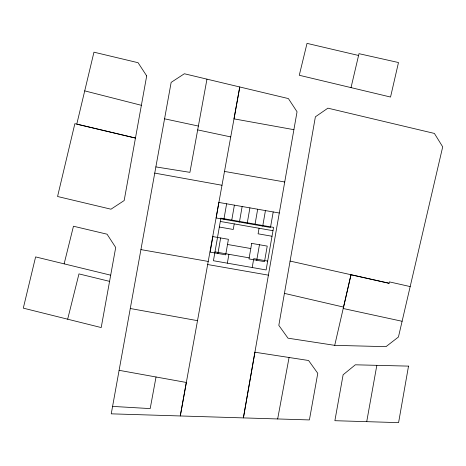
<?xml version="1.0" encoding="UTF-8"?>
<svg xmlns="http://www.w3.org/2000/svg" width="466" height="466" viewBox="0 0 466 466"><rect width="100%" height="100%" fill="white"/><g stroke="black" fill="none" stroke-linecap="round" stroke-linejoin="round"><path stroke-width="0.7" d="M217.925 253.481L220.645 237.951M223.907 219.323L226.622 203.793M231.666 220.68L234.386 205.151M227.356 263.173L228.905 254.308M234.229 223.896L233.25 229.464L219.335 227.029M239.431 222.037L242.151 206.508M247.196 223.395L249.91 207.871M254.96 224.752L257.675 209.228M252.199 267.519L253.749 258.653L267.67 261.088M259.067 228.253L258.094 233.81L272.016 236.25M256.743 260.273L259.463 244.743M262.725 226.115L265.439 210.585M273.204 211.943L270.484 227.472L216.142 217.96L218.857 202.436L279.303 213.009M293.895 129.676L297.046 111.776L288.396 98.582L184.367 73.756L171.15 82.377L111.24 413.837L309.407 419.93L317.771 373.318L308.591 360.503L254.914 352.214L243.392 417.897L293.895 129.676L234.014 118.859L239.769 86.961L180.278 415.969L186.324 382.464L119.104 370.313M284.423 293.376L278.819 325.367L288.005 338.182L334.716 345.347L385.976 346.663L398.442 337.005L442.7 146.848L434.399 133.433L327.913 108.164L315.383 116.815L284.423 293.376L343.541 307.088M366.719 421.66L376.831 365.338M109.568 281.359L115.708 247.481L107.058 234.194L73.465 226.226L64.133 263.855L35.614 256.906L23.3 308.142L101.204 327.563L109.568 281.359L78.964 273.903L67.669 319.187M206.962 79.156L189.912 172.35L155.877 166.904M156.034 376.994L150.186 408.595L112.58 406.399M277.66 418.963L289.077 357.474M410.191 286.584L389.419 281.883L389.075 283.27L351.003 274.724L343.226 308.509L402.094 321.278M334.716 345.347L351.003 274.724M358.575 55.471L358.995 53.677L398.482 62.537L390.543 97.044L299.277 75.271L307.024 43.373L358.575 55.471L351.026 87.62M224.501 171.43L284.732 181.996M220.307 221.455L272.989 230.693M227.507 244.464L250.795 248.535M214.989 251.873L249.17 257.855M207.673 264.531L268.404 275.156M140.924 249.601L208.226 261.438M154.729 173.107L221.985 185.264M130.27 308.509L197.491 320.66M197.677 129.898L230.734 136.917M164.562 118.813L198.376 126.053M290.085 261.071L389.075 283.27M64.133 263.855L110.681 275.185M84.719 90.87L141.379 105.31M212.88 236.594L210.166 252.123L225.69 254.838L228.41 239.308L212.88 236.594M220.884 218.164L213.434 260.739L266.115 269.954L273.565 227.385L220.884 218.164M251.698 243.386L248.984 258.915L264.507 261.63L267.228 246.106L251.698 243.386M408.519 366.119L398.587 422.627L334.879 420.699L343.116 374.775L355.337 364.802L408.519 366.119M146.691 75.906L124.166 200.555L110.978 209.199L57.563 196.501L74.863 123.676L135.46 138.053L76.785 124.119L93.957 52.175L138.076 62.712L146.691 75.906"/></g></svg>
